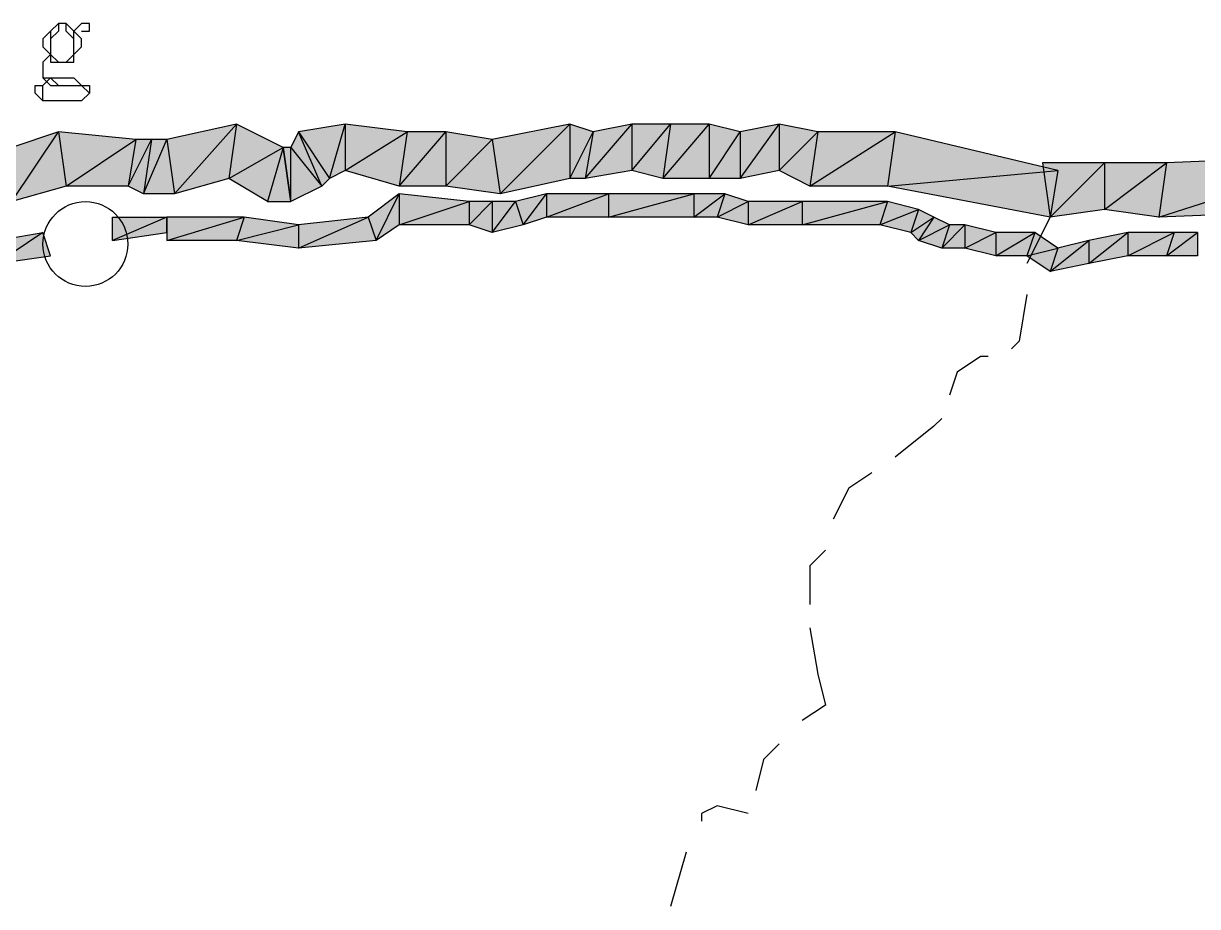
# Model space of a CAD drawing. Header units: millimetres. Extents: x 658 to 813, y 806 to 883.
# Drawn here: x 787.4491 to 787.9097, y 864.9378 to 865.2844 of the extents above; entities that cross this region are included whole.
import ezdxf

# ---------------------------------------------------------------- set-up
doc = ezdxf.new("R2010")
doc.units = ezdxf.units.MM
doc.header["$LTSCALE"] = 0.1
doc.linetypes.add('atContinuous2', pattern=[0])
for name, color, linetype in [('BATKAB', 7, 'Continuous'), ('KLEKTOR2', 7, 'Continuous'), ('pantai1', 7, 'Continuous'), ('SYMBOL', 7, 'Continuous'), ('TEXT', 8, 'Continuous'), ('zat_Mask_solid', 7, 'Continuous')]:
    doc.layers.add(name, color=color, linetype=linetype)

msp = doc.modelspace()

# ---------------------------------------------------------------- hatches: boundary and pattern name
at = {"layer": 'KLEKTOR2'}
h = msp.add_hatch(color=7, dxfattribs=at)
h.paths.add_polyline_path([(787.58439, 865.20839), (787.58743, 865.19927), (787.59655, 865.21751)])
h.paths.add_polyline_path([(787.58743, 865.19927), (787.59655, 865.21751), (787.59655, 865.20535)], flags=17)
h = msp.add_hatch(color=7, dxfattribs=at)
h.paths.add_polyline_path([(787.59655, 865.21751), (787.59655, 865.20535), (787.62391, 865.21447)])
h.paths.add_polyline_path([(787.59655, 865.20535), (787.62391, 865.21447), (787.62391, 865.20535)], flags=17)
h = msp.add_hatch(color=7, dxfattribs=at)
h.paths.add_polyline_path([(787.64215, 865.21447), (787.64519, 865.20535), (787.65431, 865.21751)])
h.paths.add_polyline_path([(787.64519, 865.20535), (787.65431, 865.21751), (787.65431, 865.20839)], flags=17)
h = msp.add_hatch(color=7, dxfattribs=at)
h.paths.add_polyline_path([(787.65431, 865.21751), (787.65431, 865.20839), (787.67863, 865.21751)], flags=16)
h.paths.add_polyline_path([(787.65431, 865.20839), (787.67863, 865.21751), (787.67863, 865.20839)])
h = msp.add_hatch(color=7, dxfattribs=at)
h.paths.add_polyline_path([(787.67863, 865.21751), (787.67863, 865.20839), (787.71207, 865.21751)], flags=16)
h.paths.add_polyline_path([(787.67863, 865.20839), (787.71207, 865.21751), (787.71207, 865.20839)])
h = msp.add_hatch(color=7, dxfattribs=at)
h.paths.add_polyline_path([(787.71207, 865.21751), (787.71207, 865.20839), (787.72423, 865.21751)], flags=16)
h.paths.add_polyline_path([(787.71207, 865.20839), (787.72423, 865.21751), (787.72119, 865.20839)])
h = msp.add_hatch(color=7, dxfattribs=at)
h.paths.add_polyline_path([(787.62391, 865.21447), (787.62391, 865.20535), (787.63303, 865.21447)], flags=16)
h.paths.add_polyline_path([(787.62391, 865.20535), (787.63303, 865.21447), (787.63303, 865.20231)])
h = msp.add_hatch(color=7, dxfattribs=at)
h.paths.add_polyline_path([(787.63303, 865.21447), (787.63303, 865.20231), (787.64215, 865.21447)], flags=16)
h.paths.add_polyline_path([(787.63303, 865.20231), (787.64215, 865.21447), (787.64519, 865.20535)])
h = msp.add_hatch(color=7, dxfattribs=at)
h.paths.add_polyline_path([(787.73335, 865.21447), (787.73335, 865.20535), (787.75463, 865.21447)], flags=16)
h.paths.add_polyline_path([(787.73335, 865.20535), (787.75463, 865.21447), (787.75463, 865.20535)])
h = msp.add_hatch(color=7, dxfattribs=at)
h.paths.add_polyline_path([(787.75463, 865.21447), (787.75463, 865.20535), (787.78807, 865.21447)], flags=16)
h.paths.add_polyline_path([(787.75463, 865.20535), (787.78807, 865.21447), (787.78503, 865.20535)])
h = msp.add_hatch(color=7, dxfattribs=at)
h.paths.add_polyline_path([(787.50535, 865.20231), (787.50535, 865.20839), (787.48407, 865.19927)], flags=17)
h.paths.add_polyline_path([(787.50535, 865.20839), (787.48407, 865.19927), (787.48407, 865.20839)], flags=17)
h = msp.add_hatch(color=7, dxfattribs=at)
h.paths.add_polyline_path([(787.50535, 865.20839), (787.50535, 865.19927), (787.53575, 865.20839)], flags=16)
h.paths.add_polyline_path([(787.50535, 865.19927), (787.53575, 865.20839), (787.53271, 865.19927)])
h = msp.add_hatch(color=7, dxfattribs=at)
h.paths.add_polyline_path([(787.55703, 865.20535), (787.55703, 865.19623), (787.58439, 865.20839)], flags=17)
h.paths.add_polyline_path([(787.55703, 865.19623), (787.58439, 865.20839), (787.58743, 865.19927)])
h = msp.add_hatch(color=7, dxfattribs=at)
h.paths.add_polyline_path([(787.45975, 865.19319), (787.45671, 865.20231), (787.43847, 865.19015)])
h.paths.add_polyline_path([(787.45671, 865.20231), (787.43847, 865.19015), (787.43847, 865.19927)], flags=17)
h = msp.add_hatch(color=7, dxfattribs=at)
h.paths.add_polyline_path([(787.81239, 865.20535), (787.80935, 865.19623), (787.81847, 865.20535)], flags=16)
h.paths.add_polyline_path([(787.80935, 865.19623), (787.81847, 865.20535), (787.81847, 865.19623)])
h = msp.add_hatch(color=7, dxfattribs=at)
h.paths.add_polyline_path([(787.83063, 865.20231), (787.83063, 865.19319), (787.84583, 865.20231)], flags=16)
h.paths.add_polyline_path([(787.83063, 865.19319), (787.84583, 865.20231), (787.84279, 865.19319)])
h = msp.add_hatch(color=7, dxfattribs=at)
h.paths.add_polyline_path([(787.86711, 865.19927), (787.86711, 865.19015), (787.88232, 865.20231)], flags=17)
h.paths.add_polyline_path([(787.86711, 865.19015), (787.88232, 865.20231), (787.88232, 865.19319)], flags=17)
h = msp.add_hatch(color=7, dxfattribs=at)
h.paths.add_polyline_path([(787.88232, 865.20231), (787.88232, 865.19319), (787.90056, 865.20231)], flags=16)
h.paths.add_polyline_path([(787.88232, 865.19319), (787.90056, 865.20231), (787.89752, 865.19319)])
h = msp.add_hatch(color=7, dxfattribs=at)
h.paths.add_polyline_path([(787.90056, 865.20231), (787.89752, 865.19319), (787.90968, 865.20231)], flags=16)
h.paths.add_polyline_path([(787.89752, 865.19319), (787.90968, 865.20231), (787.90968, 865.19319)])
h = msp.add_hatch(color=7, dxfattribs=at)
h.paths.add_polyline_path([(787.85495, 865.19623), (787.85191, 865.18711), (787.86711, 865.19927)], flags=17)
h.paths.add_polyline_path([(787.85191, 865.18711), (787.86711, 865.19927), (787.86711, 865.19015)], flags=17)
at = {"layer": 'pantai1'}
h = msp.add_hatch(color=7, dxfattribs=at)
h.paths.add_polyline_path([(787.50535, 865.23879), (787.50839, 865.21751), (787.53271, 865.24487)])
h.paths.add_polyline_path([(787.50839, 865.21751), (787.53271, 865.24487), (787.52967, 865.22359)], flags=17)
h = msp.add_hatch(color=7, dxfattribs=at)
h.paths.add_polyline_path([(787.55703, 865.24183), (787.56919, 865.22359), (787.57527, 865.24487)])
h.paths.add_polyline_path([(787.56919, 865.22359), (787.57527, 865.24487), (787.57527, 865.22663)], flags=17)
h = msp.add_hatch(color=7, dxfattribs=at)
h.paths.add_polyline_path([(787.63303, 865.23879), (787.63607, 865.21751), (787.66343, 865.24487)])
h.paths.add_polyline_path([(787.63607, 865.21751), (787.66343, 865.24487), (787.66343, 865.22359)], flags=17)
h = msp.add_hatch(color=7, dxfattribs=at)
h.paths.add_polyline_path([(787.66343, 865.24487), (787.66343, 865.22359), (787.67255, 865.24183)])
h.paths.add_polyline_path([(787.66343, 865.22359), (787.67255, 865.24183), (787.66951, 865.22359)], flags=17)
h = msp.add_hatch(color=7, dxfattribs=at)
h.paths.add_polyline_path([(787.67255, 865.24183), (787.66951, 865.22359), (787.68775, 865.24487)], flags=17)
h.paths.add_polyline_path([(787.66951, 865.22359), (787.68775, 865.24487), (787.68775, 865.22663)], flags=17)
h = msp.add_hatch(color=7, dxfattribs=at)
h.paths.add_polyline_path([(787.68775, 865.24487), (787.68775, 865.22663), (787.70295, 865.24487)], flags=16)
h.paths.add_polyline_path([(787.68775, 865.22663), (787.70295, 865.24487), (787.69991, 865.22359)])
h = msp.add_hatch(color=7, dxfattribs=at)
h.paths.add_polyline_path([(787.70295, 865.24487), (787.69991, 865.22359), (787.71815, 865.24487)], flags=16)
h.paths.add_polyline_path([(787.69991, 865.22359), (787.71815, 865.24487), (787.71815, 865.22359)])
h = msp.add_hatch(color=7, dxfattribs=at)
h.paths.add_polyline_path([(787.71815, 865.24487), (787.71815, 865.22359), (787.73031, 865.24183)])
h.paths.add_polyline_path([(787.71815, 865.22359), (787.73031, 865.24183), (787.73031, 865.22359)], flags=17)
h = msp.add_hatch(color=7, dxfattribs=at)
h.paths.add_polyline_path([(787.73031, 865.24183), (787.73031, 865.22359), (787.74551, 865.24487)], flags=17)
h.paths.add_polyline_path([(787.73031, 865.22359), (787.74551, 865.24487), (787.74551, 865.22663)], flags=17)
h = msp.add_hatch(color=7, dxfattribs=at)
h.paths.add_polyline_path([(787.44455, 865.23575), (787.44455, 865.21447), (787.46279, 865.24183)], flags=17)
h.paths.add_polyline_path([(787.44455, 865.21447), (787.46279, 865.24183), (787.46583, 865.22055)])
h = msp.add_hatch(color=7, dxfattribs=at)
h.paths.add_polyline_path([(787.46279, 865.24183), (787.46583, 865.22055), (787.49319, 865.23879)])
h.paths.add_polyline_path([(787.46583, 865.22055), (787.49319, 865.23879), (787.49015, 865.22055)], flags=17)
for points in [[(787.55399, 865.23575), (787.56615, 865.22055), (787.55703, 865.24183)], [(787.56615, 865.22055), (787.55703, 865.24183), (787.56919, 865.22359)], [(787.55095, 865.23575), (787.55399, 865.21447), (787.55399, 865.23575)], [(787.55399, 865.21447), (787.55399, 865.23575), (787.56615, 865.22055)]]:
    msp.add_hatch(color=7, dxfattribs=at).paths.add_polyline_path(points)
h = msp.add_hatch(color=7, dxfattribs=at)
h.paths.add_polyline_path([(787.59959, 865.24183), (787.59655, 865.22055), (787.61479, 865.24183)], flags=16)
h.paths.add_polyline_path([(787.59655, 865.22055), (787.61479, 865.24183), (787.61479, 865.22055)])
h = msp.add_hatch(color=7, dxfattribs=at)
h.paths.add_polyline_path([(787.76071, 865.24183), (787.75767, 865.22055), (787.79111, 865.24183)], flags=16)
h.paths.add_polyline_path([(787.75767, 865.22055), (787.79111, 865.24183), (787.78807, 865.22055)])
h = msp.add_hatch(color=7, dxfattribs=at)
h.paths.add_polyline_path([(787.49319, 865.23879), (787.49015, 865.22055), (787.49927, 865.23879)], flags=16)
h.paths.add_polyline_path([(787.49015, 865.22055), (787.49927, 865.23879), (787.49623, 865.21751)])
h = msp.add_hatch(color=7, dxfattribs=at)
h.paths.add_polyline_path([(787.49927, 865.23879), (787.49623, 865.21751), (787.50535, 865.23879)], flags=16)
h.paths.add_polyline_path([(787.49623, 865.21751), (787.50535, 865.23879), (787.50839, 865.21751)])
h = msp.add_hatch(color=7, dxfattribs=at)
h.paths.add_polyline_path([(787.89752, 865.22967), (787.89448, 865.20839), (787.97048, 865.23271)], flags=17)
h.paths.add_polyline_path([(787.89448, 865.20839), (787.97048, 865.23271), (787.97048, 865.21143)], flags=17)
h = msp.add_hatch(color=7, dxfattribs=at)
h.paths.add_polyline_path([(787.84887, 865.22967), (787.85191, 865.20839), (787.87319, 865.22967)])
h.paths.add_polyline_path([(787.85191, 865.20839), (787.87319, 865.22967), (787.87319, 865.21143)], flags=17)
h = msp.add_hatch(color=7, dxfattribs=at)
h.paths.add_polyline_path([(787.87319, 865.22967), (787.87319, 865.21143), (787.89752, 865.22967)], flags=16)
h.paths.add_polyline_path([(787.87319, 865.21143), (787.89752, 865.22967), (787.89448, 865.20839)])
at = {"layer": 'zat_Mask_solid'}
for points in [[(787.53271, 865.24487), (787.52967, 865.22359), (787.55095, 865.23575)], [(787.57527, 865.24487), (787.57527, 865.22663), (787.59959, 865.24183)], [(787.74551, 865.24487), (787.74551, 865.22663), (787.76071, 865.24183)], [(787.57527, 865.22663), (787.59959, 865.24183), (787.59655, 865.22055)], [(787.61479, 865.24183), (787.61479, 865.22055), (787.63303, 865.23879)], [(787.74551, 865.22663), (787.76071, 865.24183), (787.75767, 865.22055)], [(787.79111, 865.24183), (787.78807, 865.22055), (787.85495, 865.22663)], [(787.52967, 865.22359), (787.55095, 865.23575), (787.54487, 865.21447)], [(787.55095, 865.23575), (787.54487, 865.21447), (787.55399, 865.21447)], [(787.61479, 865.22055), (787.63303, 865.23879), (787.63607, 865.21751)], [(787.78807, 865.22055), (787.85495, 865.22663), (787.85191, 865.20839)], [(787.72423, 865.21751), (787.72119, 865.20839), (787.73335, 865.21447)], [(787.72119, 865.20839), (787.73335, 865.21447), (787.73335, 865.20535)], [(787.78807, 865.21447), (787.78503, 865.20535), (787.80023, 865.21143)], [(787.53575, 865.20839), (787.53271, 865.19927), (787.55703, 865.20535)], [(787.78503, 865.20535), (787.80023, 865.21143), (787.79719, 865.20231)], [(787.80023, 865.21143), (787.79719, 865.20231), (787.80631, 865.20839)], [(787.79719, 865.20231), (787.80631, 865.20839), (787.80023, 865.19927)], [(787.80631, 865.20839), (787.80023, 865.19927), (787.81239, 865.20535)], [(787.53271, 865.19927), (787.55703, 865.20535), (787.55703, 865.19623)], [(787.80023, 865.19927), (787.81239, 865.20535), (787.80935, 865.19623)], [(787.81847, 865.20535), (787.81847, 865.19623), (787.83063, 865.20231)], [(787.81847, 865.19623), (787.83063, 865.20231), (787.83063, 865.19319)], [(787.84583, 865.20231), (787.84279, 865.19319), (787.85495, 865.19623)], [(787.84279, 865.19319), (787.85495, 865.19623), (787.85191, 865.18711)]]:
    msp.add_hatch(color=7, dxfattribs=at).paths.add_polyline_path(points)

# ---------------------------------------------------------------- linework, layer by layer
at = {"layer": 'BATKAB', "color": 7}
for points in [[(787.85191, 865.20839), (787.84279, 865.19015)], [(787.84279, 865.17799), (787.83975, 865.15974), (787.83671, 865.1567)], [(787.82759, 865.15366), (787.82455, 865.15366), (787.81543, 865.14758), (787.81239, 865.13846)], [(787.80935, 865.12934), (787.80631, 865.1263), (787.79111, 865.11414)], [(787.78199, 865.10806), (787.77287, 865.10198), (787.76679, 865.08982)], [(787.76375, 865.07766), (787.75767, 865.07158), (787.75767, 865.05942), (787.75767, 865.05638)], [(787.75767, 865.04726), (787.76071, 865.02902)], [(787.76071, 865.02902), (787.76375, 865.01686), (787.75463, 865.01078)], [(787.74551, 865.00166), (787.73943, 864.99558), (787.73639, 864.98342)], [(787.73335, 864.9743), (787.72119, 864.97734), (787.71511, 864.9743), (787.71511, 864.97126)], [(787.70903, 864.9591), (787.70295, 864.93782)]]:
    msp.add_lwpolyline(points, dxfattribs=at)
at = {"layer": 'KLEKTOR2', "color": 7, "linetype": 'atContinuous2'}
for p, q in [((787.50535, 865.20839), (787.48407, 865.19927)), ((787.50535, 865.20839), (787.48407, 865.19927)), ((787.48407, 865.19927), (787.48407, 865.20839)), ((787.48407, 865.20839), (787.50535, 865.20839)), ((787.50535, 865.20231), (787.50535, 865.20839)), ((787.48407, 865.19927), (787.50535, 865.20231))]:
    msp.add_line(p, q, dxfattribs=at)
at = {"layer": 'KLEKTOR2', "color": 7}
for points in [[(787.58439, 865.20839), (787.58743, 865.19927), (787.59655, 865.21751), (787.58439, 865.20839)], [(787.58743, 865.19927), (787.59655, 865.21751), (787.59655, 865.20535), (787.58743, 865.19927)], [(787.59655, 865.21751), (787.59655, 865.20535), (787.62391, 865.21447), (787.59655, 865.21751)], [(787.64215, 865.21447), (787.64519, 865.20535), (787.65431, 865.21751), (787.64215, 865.21447)], [(787.64519, 865.20535), (787.65431, 865.21751), (787.65431, 865.20839), (787.64519, 865.20535)], [(787.65431, 865.21751), (787.65431, 865.20839), (787.67863, 865.21751), (787.65431, 865.21751)], [(787.65431, 865.20839), (787.67863, 865.21751), (787.67863, 865.20839), (787.65431, 865.20839)], [(787.67863, 865.21751), (787.67863, 865.20839), (787.71207, 865.21751), (787.67863, 865.21751)], [(787.67863, 865.20839), (787.71207, 865.21751), (787.71207, 865.20839), (787.67863, 865.20839)], [(787.71207, 865.21751), (787.71207, 865.20839), (787.72423, 865.21751), (787.71207, 865.21751)], [(787.71207, 865.20839), (787.72423, 865.21751), (787.72119, 865.20839), (787.71207, 865.20839)], [(787.72423, 865.21751), (787.72119, 865.20839), (787.73335, 865.21447), (787.72423, 865.21751)], [(787.59655, 865.20535), (787.62391, 865.21447), (787.62391, 865.20535), (787.59655, 865.20535)], [(787.62391, 865.21447), (787.62391, 865.20535), (787.63303, 865.21447), (787.62391, 865.21447)], [(787.62391, 865.20535), (787.63303, 865.21447), (787.63303, 865.20231), (787.62391, 865.20535)], [(787.63303, 865.21447), (787.63303, 865.20231), (787.64215, 865.21447), (787.63303, 865.21447)], [(787.63303, 865.20231), (787.64215, 865.21447), (787.64519, 865.20535), (787.63303, 865.20231)], [(787.72119, 865.20839), (787.73335, 865.21447), (787.73335, 865.20535), (787.72119, 865.20839)], [(787.73335, 865.21447), (787.73335, 865.20535), (787.75463, 865.21447), (787.73335, 865.21447)], [(787.73335, 865.20535), (787.75463, 865.21447), (787.75463, 865.20535), (787.73335, 865.20535)], [(787.75463, 865.21447), (787.75463, 865.20535), (787.78807, 865.21447), (787.75463, 865.21447)], [(787.75463, 865.20535), (787.78807, 865.21447), (787.78503, 865.20535), (787.75463, 865.20535)], [(787.78807, 865.21447), (787.78503, 865.20535), (787.80023, 865.21143), (787.78807, 865.21447)], [(787.50535, 865.20839), (787.50535, 865.19927), (787.53575, 865.20839), (787.50535, 865.20839)], [(787.50535, 865.19927), (787.53575, 865.20839), (787.53271, 865.19927), (787.50535, 865.19927)], [(787.53575, 865.20839), (787.53271, 865.19927), (787.55703, 865.20535), (787.53575, 865.20839)], [(787.55703, 865.20535), (787.55703, 865.19623), (787.58439, 865.20839), (787.55703, 865.20535)], [(787.55703, 865.19623), (787.58439, 865.20839), (787.58743, 865.19927), (787.55703, 865.19623)], [(787.78503, 865.20535), (787.80023, 865.21143), (787.79719, 865.20231), (787.78503, 865.20535)], [(787.80023, 865.21143), (787.79719, 865.20231), (787.80631, 865.20839), (787.80023, 865.21143)], [(787.79719, 865.20231), (787.80631, 865.20839), (787.80023, 865.19927), (787.79719, 865.20231)], [(787.80631, 865.20839), (787.80023, 865.19927), (787.81239, 865.20535), (787.80631, 865.20839)], [(787.45975, 865.19319), (787.45671, 865.20231), (787.43847, 865.19015), (787.45975, 865.19319)], [(787.45671, 865.20231), (787.43847, 865.19015), (787.43847, 865.19927), (787.45671, 865.20231)], [(787.53271, 865.19927), (787.55703, 865.20535), (787.55703, 865.19623), (787.53271, 865.19927)], [(787.80023, 865.19927), (787.81239, 865.20535), (787.80935, 865.19623), (787.80023, 865.19927)], [(787.81239, 865.20535), (787.80935, 865.19623), (787.81847, 865.20535), (787.81239, 865.20535)], [(787.80935, 865.19623), (787.81847, 865.20535), (787.81847, 865.19623), (787.80935, 865.19623)], [(787.81847, 865.20535), (787.81847, 865.19623), (787.83063, 865.20231), (787.81847, 865.20535)], [(787.81847, 865.19623), (787.83063, 865.20231), (787.83063, 865.19319), (787.81847, 865.19623)], [(787.83063, 865.20231), (787.83063, 865.19319), (787.84583, 865.20231), (787.83063, 865.20231)], [(787.83063, 865.19319), (787.84583, 865.20231), (787.84279, 865.19319), (787.83063, 865.19319)], [(787.84583, 865.20231), (787.84279, 865.19319), (787.85495, 865.19623), (787.84583, 865.20231)], [(787.86711, 865.19927), (787.86711, 865.19015), (787.88232, 865.20231), (787.86711, 865.19927)], [(787.86711, 865.19015), (787.88232, 865.20231), (787.88232, 865.19319), (787.86711, 865.19015)], [(787.88232, 865.20231), (787.88232, 865.19319), (787.90056, 865.20231), (787.88232, 865.20231)], [(787.88232, 865.19319), (787.90056, 865.20231), (787.89752, 865.19319), (787.88232, 865.19319)], [(787.90056, 865.20231), (787.89752, 865.19319), (787.90968, 865.20231), (787.90056, 865.20231)], [(787.89752, 865.19319), (787.90968, 865.20231), (787.90968, 865.19319), (787.89752, 865.19319)], [(787.85495, 865.19623), (787.85191, 865.18711), (787.86711, 865.19927), (787.85495, 865.19623)], [(787.85191, 865.18711), (787.86711, 865.19927), (787.86711, 865.19015), (787.85191, 865.18711)], [(787.84279, 865.19319), (787.85495, 865.19623), (787.85191, 865.18711), (787.84279, 865.19319)]]:
    msp.add_lwpolyline(points, dxfattribs=at)
at = {"layer": 'pantai1', "color": 7}
for points in [[(787.50535, 865.23879), (787.50839, 865.21751), (787.53271, 865.24487), (787.50535, 865.23879)], [(787.50839, 865.21751), (787.53271, 865.24487), (787.52967, 865.22359), (787.50839, 865.21751)], [(787.53271, 865.24487), (787.52967, 865.22359), (787.55095, 865.23575), (787.53271, 865.24487)], [(787.55703, 865.24183), (787.56919, 865.22359), (787.57527, 865.24487), (787.55703, 865.24183)], [(787.56919, 865.22359), (787.57527, 865.24487), (787.57527, 865.22663), (787.56919, 865.22359)], [(787.57527, 865.24487), (787.57527, 865.22663), (787.59959, 865.24183), (787.57527, 865.24487)], [(787.63303, 865.23879), (787.63607, 865.21751), (787.66343, 865.24487), (787.63303, 865.23879)], [(787.63607, 865.21751), (787.66343, 865.24487), (787.66343, 865.22359), (787.63607, 865.21751)], [(787.66343, 865.24487), (787.66343, 865.22359), (787.67255, 865.24183), (787.66343, 865.24487)], [(787.67255, 865.24183), (787.66951, 865.22359), (787.68775, 865.24487), (787.67255, 865.24183)], [(787.66951, 865.22359), (787.68775, 865.24487), (787.68775, 865.22663), (787.66951, 865.22359)], [(787.68775, 865.24487), (787.68775, 865.22663), (787.70295, 865.24487), (787.68775, 865.24487)], [(787.68775, 865.22663), (787.70295, 865.24487), (787.69991, 865.22359), (787.68775, 865.22663)], [(787.70295, 865.24487), (787.69991, 865.22359), (787.71815, 865.24487), (787.70295, 865.24487)], [(787.69991, 865.22359), (787.71815, 865.24487), (787.71815, 865.22359), (787.69991, 865.22359)], [(787.71815, 865.24487), (787.71815, 865.22359), (787.73031, 865.24183), (787.71815, 865.24487)], [(787.73031, 865.24183), (787.73031, 865.22359), (787.74551, 865.24487), (787.73031, 865.24183)], [(787.73031, 865.22359), (787.74551, 865.24487), (787.74551, 865.22663), (787.73031, 865.22359)], [(787.74551, 865.24487), (787.74551, 865.22663), (787.76071, 865.24183), (787.74551, 865.24487)], [(787.44455, 865.23575), (787.44455, 865.21447), (787.46279, 865.24183), (787.44455, 865.23575)], [(787.44455, 865.21447), (787.46279, 865.24183), (787.46583, 865.22055), (787.44455, 865.21447)], [(787.46279, 865.24183), (787.46583, 865.22055), (787.49319, 865.23879), (787.46279, 865.24183)], [(787.55399, 865.23575), (787.56615, 865.22055), (787.55703, 865.24183), (787.55399, 865.23575)], [(787.56615, 865.22055), (787.55703, 865.24183), (787.56919, 865.22359), (787.56615, 865.22055)], [(787.57527, 865.22663), (787.59959, 865.24183), (787.59655, 865.22055), (787.57527, 865.22663)], [(787.59959, 865.24183), (787.59655, 865.22055), (787.61479, 865.24183), (787.59959, 865.24183)], [(787.59655, 865.22055), (787.61479, 865.24183), (787.61479, 865.22055), (787.59655, 865.22055)], [(787.61479, 865.24183), (787.61479, 865.22055), (787.63303, 865.23879), (787.61479, 865.24183)], [(787.66343, 865.22359), (787.67255, 865.24183), (787.66951, 865.22359), (787.66343, 865.22359)], [(787.71815, 865.22359), (787.73031, 865.24183), (787.73031, 865.22359), (787.71815, 865.22359)], [(787.74551, 865.22663), (787.76071, 865.24183), (787.75767, 865.22055), (787.74551, 865.22663)], [(787.76071, 865.24183), (787.75767, 865.22055), (787.79111, 865.24183), (787.76071, 865.24183)], [(787.75767, 865.22055), (787.79111, 865.24183), (787.78807, 865.22055), (787.75767, 865.22055)], [(787.79111, 865.24183), (787.78807, 865.22055), (787.85495, 865.22663), (787.79111, 865.24183)], [(787.46583, 865.22055), (787.49319, 865.23879), (787.49015, 865.22055), (787.46583, 865.22055)], [(787.49319, 865.23879), (787.49015, 865.22055), (787.49927, 865.23879), (787.49319, 865.23879)], [(787.49015, 865.22055), (787.49927, 865.23879), (787.49623, 865.21751), (787.49015, 865.22055)], [(787.49927, 865.23879), (787.49623, 865.21751), (787.50535, 865.23879), (787.49927, 865.23879)], [(787.49623, 865.21751), (787.50535, 865.23879), (787.50839, 865.21751), (787.49623, 865.21751)], [(787.52967, 865.22359), (787.55095, 865.23575), (787.54487, 865.21447), (787.52967, 865.22359)], [(787.55095, 865.23575), (787.54487, 865.21447), (787.55399, 865.21447), (787.55095, 865.23575)], [(787.55095, 865.23575), (787.55399, 865.21447), (787.55399, 865.23575), (787.55095, 865.23575)], [(787.55399, 865.21447), (787.55399, 865.23575), (787.56615, 865.22055), (787.55399, 865.21447)], [(787.61479, 865.22055), (787.63303, 865.23879), (787.63607, 865.21751), (787.61479, 865.22055)], [(787.89752, 865.22967), (787.89448, 865.20839), (787.97048, 865.23271), (787.89752, 865.22967)], [(787.89448, 865.20839), (787.97048, 865.23271), (787.97048, 865.21143), (787.89448, 865.20839)], [(787.78807, 865.22055), (787.85495, 865.22663), (787.85191, 865.20839), (787.78807, 865.22055)], [(787.84887, 865.22967), (787.85191, 865.20839), (787.87319, 865.22967), (787.84887, 865.22967)], [(787.85191, 865.20839), (787.87319, 865.22967), (787.87319, 865.21143), (787.85191, 865.20839)], [(787.87319, 865.22967), (787.87319, 865.21143), (787.89752, 865.22967), (787.87319, 865.22967)], [(787.87319, 865.21143), (787.89752, 865.22967), (787.89448, 865.20839), (787.87319, 865.21143)]]:
    msp.add_lwpolyline(points, dxfattribs=at)
at = {"layer": 'SYMBOL', "color": 7, "linetype": 'atContinuous2'}
msp.add_circle((787.4734, 865.19782), 0.01664, dxfattribs=at)
at = {"layer": 'TEXT', "color": 7}
for points in [[(787.46279, 865.28439), (787.45975, 865.28135), (787.45671, 865.27831), (787.45671, 865.27527), (787.45975, 865.27223), (787.45975, 865.26919), (787.46279, 865.26919), (787.46583, 865.26919), (787.46887, 865.26919), (787.46887, 865.27223), (787.47191, 865.27527), (787.47191, 865.27831), (787.46887, 865.28135), (787.46583, 865.28439), (787.46279, 865.28439)], [(787.46279, 865.28439), (787.46279, 865.28135), (787.45975, 865.27831), (787.45975, 865.27223), (787.46279, 865.26919)], [(787.45975, 865.28135), (787.45975, 865.27831), (787.45975, 865.27527), (787.45975, 865.27223)], [(787.46583, 865.26919), (787.46887, 865.27223), (787.46887, 865.27831), (787.46583, 865.28135), (787.46583, 865.28439)], [(787.47191, 865.28135), (787.47495, 865.28135), (787.47495, 865.28439), (787.47191, 865.28439), (787.46887, 865.28135)], [(787.46887, 865.27223), (787.46887, 865.27527), (787.46887, 865.27831), (787.46887, 865.28135)], [(787.45975, 865.27223), (787.45671, 865.26919), (787.45671, 865.26615), (787.45671, 865.26311), (787.45975, 865.26007), (787.46279, 865.26007), (787.46887, 865.26007), (787.47191, 865.26007), (787.47495, 865.25703)], [(787.45671, 865.26615), (787.45671, 865.26311), (787.46279, 865.26311), (787.46887, 865.26311), (787.47191, 865.26007), (787.47495, 865.26007), (787.47495, 865.25703), (787.47191, 865.25399), (787.46887, 865.25399), (787.45975, 865.25399), (787.45671, 865.25399), (787.45367, 865.25703), (787.45367, 865.26007), (787.45671, 865.26007), (787.45975, 865.26311), (787.46279, 865.26007), (787.46887, 865.26007), (787.47191, 865.26007)], [(787.45975, 865.25399), (787.45671, 865.25399), (787.45671, 865.25703), (787.45671, 865.26007), (787.45975, 865.26311)]]:
    msp.add_lwpolyline(points, dxfattribs=at)

doc.saveas('drawing.dxf')
